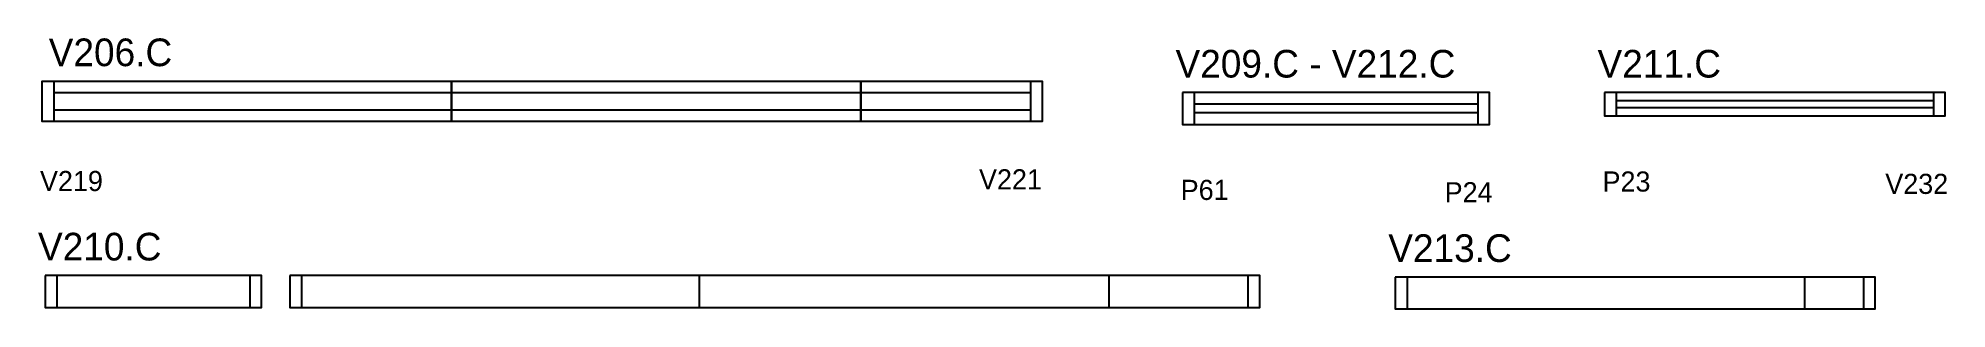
# Model space of a CAD drawing. Header units: metres. Extents: x 1678 to 2815, y 16768 to 16929.
import ezdxf

# ---------------------------------------------------------------- set-up
doc = ezdxf.new("R2010")
doc.units = ezdxf.units.M
for name, color, linetype in [('5', 7, 'Continuous'), ('NOMENCLATURA', 7, 'Continuous'), ('Painéis', 7, 'Continuous'), ('SARR_2.2x7', 7, 'Continuous'), ('SARR_EDITAR', 7, 'Continuous')]:
    doc.layers.add(name, color=color, linetype=linetype)

msp = doc.modelspace()

# ---------------------------------------------------------------- linework, layer by layer
at = {"layer": 'Painéis', "color": 7, "lineweight": 25}
for p, q in [((2071.9, 16787.5), (2071.9, 16768.5)), ((2315.9, 16787.5), (2315.9, 16768.5)), ((2730.7, 16767.6), (2730.7, 16786.6))]:
    msp.add_line(p, q, dxfattribs=at)
for points in [[(1924.2, 16879.4), (1680.2, 16879.4), (1680.2, 16903.4), (1924.2, 16903.4)], [(2168.2, 16879.4), (1924.2, 16879.4), (1924.2, 16903.4), (2168.2, 16903.4)], [(2168.2, 16903.4), (2276.2, 16903.4), (2276.2, 16879.4), (2168.2, 16879.4)]]:
    msp.add_lwpolyline(points, close=True, dxfattribs=at)
for points in [[(2359.9, 16896.7), (2359.9, 16877.7), (2542.9, 16877.7), (2542.9, 16896.7), (2359.9, 16896.7)], [(2611.4, 16896.7), (2611.4, 16882.7), (2814.4, 16882.7), (2814.4, 16896.7), (2611.4, 16896.7)], [(1682, 16787.5), (1682, 16768.5), (1811, 16768.5), (1811, 16787.5), (1682, 16787.5)], [(1827.9, 16787.5), (1827.9, 16768.5), (2405.9, 16768.5), (2405.9, 16787.5), (1827.9, 16787.5)], [(2486.7, 16786.6), (2486.7, 16767.6), (2772.7, 16767.6), (2772.7, 16786.6), (2486.7, 16786.6)]]:
    msp.add_lwpolyline(points, dxfattribs=at)
at = {"layer": 'SARR_2.2x7', "color": 7, "lineweight": 25}
for p, q in [((1687.2, 16903.4), (1687.2, 16879.4)), ((2269.2, 16903.4), (2269.2, 16879.4)), ((1924.2, 16896.4), (1687.2, 16896.4)), ((2168.2, 16896.4), (1924.2, 16896.4)), ((2269.2, 16896.4), (2168.2, 16896.4)), ((2366.9, 16896.7), (2366.9, 16877.7)), ((2535.9, 16896.7), (2535.9, 16877.7)), ((2618.4, 16896.7), (2618.4, 16882.7)), ((2807.4, 16896.7), (2807.4, 16882.7)), ((1687.2, 16886.4), (1924.2, 16886.4)), ((1924.2, 16886.4), (2168.2, 16886.4)), ((2168.2, 16886.4), (2269.2, 16886.4)), ((2535.9, 16889.7), (2366.9, 16889.7)), ((2366.9, 16884.7), (2535.9, 16884.7)), ((1689, 16787.5), (1689, 16768.5)), ((1804, 16787.5), (1804, 16768.5)), ((1834.9, 16787.5), (1834.9, 16768.5)), ((2398.9, 16787.5), (2398.9, 16768.5)), ((2493.7, 16786.6), (2493.7, 16767.6)), ((2765.7, 16786.6), (2765.7, 16767.6))]:
    msp.add_line(p, q, dxfattribs=at)
at = {"layer": 'SARR_EDITAR', "color": 7, "lineweight": 25}
for p, q in [((2807.4, 16891.7), (2618.4, 16891.7)), ((2618.4, 16887.7), (2807.4, 16887.7))]:
    msp.add_line(p, q, dxfattribs=at)

# ---------------------------------------------------------------- texts
at = {"layer": '5', "color": 7, "lineweight": 25}
for s, p in [('V219', (1679, 16837.9)), ('V221', (2238.6, 16838.9)), ('P23', (2610.2, 16837.6)), ('V232', (2778.7, 16836.2)), ('P61', (2358.8, 16832.6)), ('P24', (2516.1, 16831.2))]:
    msp.add_text(s, height=12, dxfattribs=at).set_placement(p)
at = {"layer": 'NOMENCLATURA', "color": 7, "lineweight": 25}
for s, p in [('V206.C', (1684.2, 16912.4)), ('V209.C - V212.C', (2355.7, 16905.6)), ('V211.C', (2607.2, 16905.6)), ('V210.C', (1677.8, 16796.5)), ('V213.C', (2482.5, 16795.6))]:
    msp.add_text(s, height=16.5, dxfattribs=at).set_placement(p)

doc.saveas('drawing.dxf')
